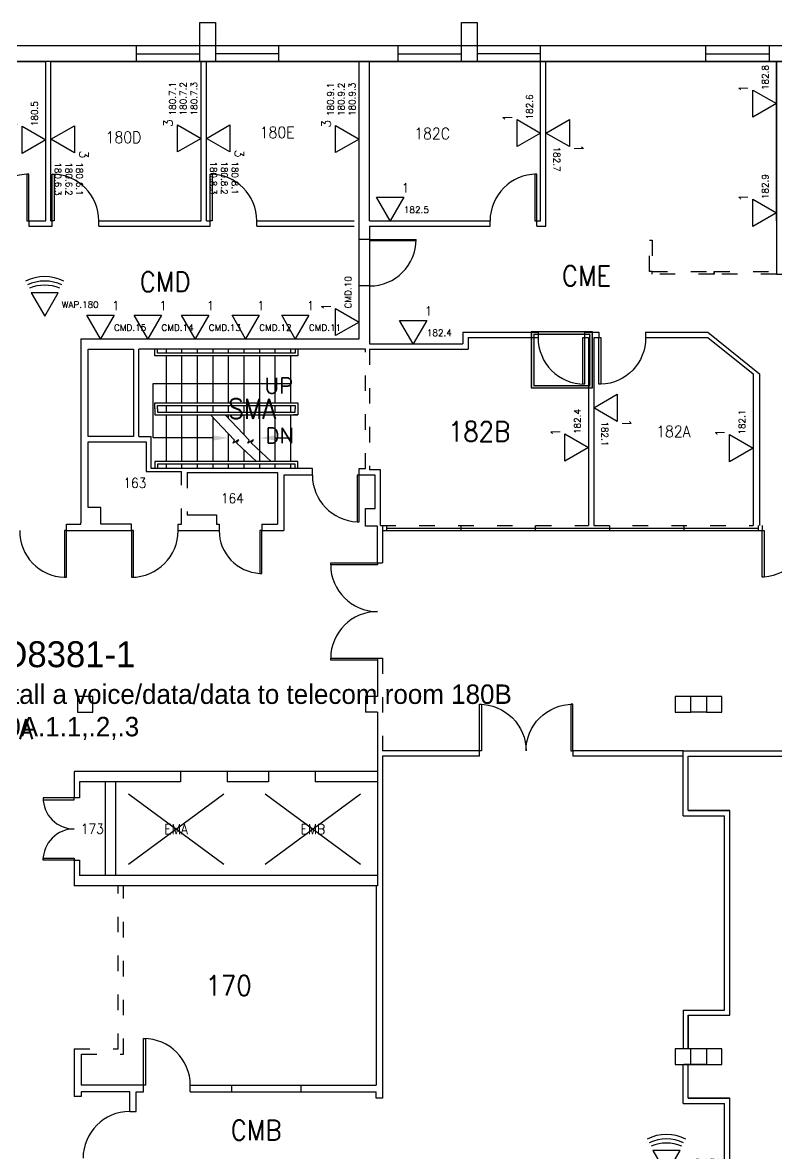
# Model space of a CAD drawing. Header units: inches. Extents: x -460 to 10305, y -938 to 5356.
# Drawn here: x 179 to 761, y 4442 to 5314 of the extents above; entities that cross this region are included whole.
import ezdxf
from ezdxf import colors
from ezdxf.entities.mleader import LeaderData, LeaderLine
from ezdxf.enums import TextEntityAlignment as Align
from ezdxf.math import Vec2, Vec3

# ---------------------------------------------------------------- set-up
doc = ezdxf.new("R2010")
doc.units = ezdxf.units.IN
doc.header["$MEASUREMENT"] = 0
doc.set_wipeout_variables(frame=1)
doc.linetypes.add('01-0263-M-DWG-BFP-ARCH$0$ACAD_ISO03W100', pattern=[30, 12, -18])
for name, color, linetype in [('01-0263-M-DWG-BFP-ARCH$0$SP-CASEHIDE', 11, 'Continuous'), ('01-0263-M-DWG-BFP-ARCH$0$SP-DOORS', 5, 'Continuous'), ('01-0263-M-DWG-BFP-ARCH$0$SP-ELEVATOR', 112, 'Continuous'), ('01-0263-M-DWG-BFP-ARCH$0$SP-GROSS', 30, 'Continuous'), ('01-0263-M-DWG-BFP-ARCH$0$SP-GUARDRAIL', 150, 'Continuous'), ('01-0263-M-DWG-BFP-ARCH$0$SP-RMNO', 7, 'Continuous'), ('01-0263-M-DWG-BFP-ARCH$0$SP-ROOM', 7, 'Continuous'), ('01-0263-M-DWG-BFP-ARCH$0$SP-STAIRS', 1, 'Continuous'), ('01-0263-M-DWG-BFP-ARCH$0$SP-TEXT', 72, 'Continuous'), ('01-0263-M-DWG-BFP-ARCH$0$SP-WALL', 7, 'Continuous'), ('01-0263-M-DWG-BFP-ARCH$0$SP-WINDOWS', 6, 'Continuous'), ('T- Detl-Wrko-8381-1 room 180A', 1, 'Continuous'), ('T-Comm-E', 1, 'Continuous'), ('T-Comm-E-Wireless', 1, 'Continuous')]:
    doc.layers.add(name, color=color, linetype=linetype)
doc.layers.get('01-0263-M-DWG-BFP-ARCH$0$SP-ROOM').off()
doc.styles.add('01-0263-M-DWG-BFP-ARCH$0$ROMANS', font='ROMANS.shx', dxfattribs={"width": 0.9})
doc.styles.add('01-0263-M-DWG-BFP-ARCH$0$STANDARD', font='TXT.shx', dxfattribs={"height": 12})
doc.styles.add('3-32', font='SIMPLEX.shx', dxfattribs={"height": 9})

# ---------------------------------------------------------------- blocks, each defined once
blk = doc.blocks.new('01-0263-M-DWG-BFP-ARCH$0$DOR00')
at = {"color": 0}
for p, q in [((0, 1), (0, 0)), ((1, 0), (1, 1))]:
    blk.add_line(p, q, dxfattribs=at)
blk = doc.blocks.new('01-0263-M-DWG-BFP-ARCH$0$DOR01')
at = {"color": 0}
for p, q in [((1, 1), (0, 1)), ((0, 1), (0, 0)), ((1, 0), (1, 1)), ((0, 0), (1, 0))]:
    blk.add_line(p, q, dxfattribs=at)
blk = doc.blocks.new('01-0263-M-DWG-BFP-ARCH$0$FMGRM1')
at = {"style": '01-0263-M-DWG-BFP-ARCH$0$ROMANS', "width": 0.9}
for tag, p in [('DATA1', (0, -0.443)), ('DATA2', (0, -0.6024)), ('DATA3', (0, -0.7618)), ('DATA4', (0, -0.9213)), ('DATA5', (0, -1.0807))]:
    blk.add_attdef(tag, text='', height=0.1172, dxfattribs=at).set_placement(p, align=Align.CENTER)
at = {"linetype": 'Continuous'}
blk.add_wipeout([(-0.375, -0.125), (0.375, -0.125), (0.375, 0.125), (-0.375, 0.125)], dxfattribs=at)
at = {"style": '01-0263-M-DWG-BFP-ARCH$0$ROMANS', "width": 0.9}
blk.add_attdef('RMAREA', text='', height=0.1172, dxfattribs=at).set_placement((0, -0.2836), align=Align.CENTER)
at = {"layer": '01-0263-M-DWG-BFP-ARCH$0$SP-RMNO', "style": '01-0263-M-DWG-BFP-ARCH$0$ROMANS', "width": 0.9}
blk.add_attdef('RMNUMB', text='', height=0.16, dxfattribs=at).set_placement((0, 0), align=Align.MIDDLE)
blk = doc.blocks.new('01-0263-M-DWG-BFP-ARCH', base_point=(-3213.28, 3697.32))
at = {"layer": '01-0263-M-DWG-BFP-ARCH$0$SP-CASEHIDE'}
h = blk.add_hatch(color=256, dxfattribs=at)
h.paths.add_polyline_path([(-2596.29, 4750.67), (-2639.47, 4750.67), (-2639.47, 4711.4), (-2596.31, 4711.4)], flags=16)
h.paths.add_polyline_path([(-2594.29, 4752.67), (-2641.47, 4752.67), (-2641.47, 4709.4), (-2594.31, 4709.4)])
blk.add_lwpolyline([(-2594.29, 4752.67), (-2641.47, 4752.67), (-2641.47, 4709.4), (-2594.31, 4709.4)], close=True, dxfattribs=at)
blk.add_lwpolyline([(-2596.29, 4750.67), (-2639.47, 4750.67), (-2639.47, 4711.4), (-2596.31, 4711.4), (-2596.29, 4750.67)], dxfattribs=at)
at = {"layer": '01-0263-M-DWG-BFP-ARCH$0$SP-DOORS'}
for p, q in [((-2766.28, 4824.07), (-2730.28, 4824.07)), ((-2766.28, 4823.07), (-2730.28, 4823.07)), ((-2849.4, 4599.32), (-2850.9, 4599.32)), ((-2850.9, 4599.32), (-2850.9, 4566.32)), ((-2849.4, 4566.32), (-2849.4, 4599.32)), ((-2850.9, 4566.32), (-2849.4, 4566.32))]:
    blk.add_line(p, q, dxfattribs=at)
for points in [[(-2553.28, 4748.32, -0.411764), (-2587.78, 4712.32, -0.414214)], [(-3036.28, 4599.32, 0.411764), (-3001.78, 4563.32, 0.414214)], [(-3036.28, 4599.32, 0.411764), (-3001.78, 4563.32, 0.414214)], [(-2422.28, 4599.32, -0.316637), (-2461.78, 4563.32, -0.414214)], [(-2681.52, 4465.32, -0.414214), (-2645.52, 4429.32, -0.414214), (-2609.52, 4465.32, -0.414214)], [(-2681.52, 4465.32, -0.414214), (-2645.52, 4429.32, -0.414214), (-2609.52, 4465.32, -0.414214)], [(-3018.28, 4393.07, 0.414214), (-2994.28, 4369.07, 0.414214), (-3018.28, 4345.07, 0.414214)]]:
    blk.add_lwpolyline(points, format="xyb", dxfattribs=at)
for centre, radius, start, end in [((-3029.28, 4838.32), 36, 90, 180), ((-3011.28, 4838.32), 36, 0, 90), ((-2889.28, 4838.32), 36, 0, 90), ((-2637.28, 4838.32), 36, 90, 180), ((-2766.28, 4824.07), 36, 270, 0), ((-2600.28, 4748.32), 36, 180, 270), ((-2774.34, 4642.15), 36.06, 180.0448, 267.51745), ((-2950.03, 4599.32), 36, 270, 0), ((-2849.34, 4599.34), 33.06, 180.04529, 267.29027), ((-2760.28, 4572.82), 36, 180, 270), ((-2760.28, 4500.82), 36, 90, 180), ((-2940.67, 4171.32), 36, 0, 90), ((-2951.42, 4115), 36, 90, 180)]:
    blk.add_arc(centre, radius, start, end, dxfattribs=at)
at = {"layer": '01-0263-M-DWG-BFP-ARCH$0$SP-ELEVATOR'}
for p, q in [((-2878.88, 4396.01), (-2952.31, 4341.74)), ((-2878.88, 4341.74), (-2952.31, 4396.01)), ((-2773.32, 4396.01), (-2846.75, 4341.74)), ((-2773.32, 4341.74), (-2846.75, 4396.01))]:
    blk.add_line(p, q, dxfattribs=at)
at = {"layer": '01-0263-M-DWG-BFP-ARCH$0$SP-GROSS'}
blk.add_lwpolyline([(-3213.28, 3697.32), (-2537.28, 3697.32), (-2537.28, 3718.69), (-2524.4, 3718.69), (-2524.4, 3725.14), (-1451.64, 3725.14), (-1451.64, 3718.69), (-1437.12, 3718.69), (-1437.12, 3697.73), (-761.28, 3697.32), (-761.28, 4973.32), (-3213.37, 4973.32), (-3213.28, 3697.32)], close=True, dxfattribs=at)
at = {"layer": '01-0263-M-DWG-BFP-ARCH$0$SP-GUARDRAIL'}
for p, q in [((-2932, 4734.29), (-2932, 4739.51)), ((-2930, 4736.29), (-2930, 4739.51)), ((-2823.59, 4739.51), (-2823.59, 4736.29)), ((-2821.59, 4739.51), (-2821.59, 4734.29)), ((-2821.59, 4734.29), (-2932, 4734.29)), ((-2823.59, 4736.29), (-2930, 4736.29)), ((-2821.59, 4652.51), (-2932, 4652.51)), ((-2932, 4652.51), (-2932, 4647.3)), ((-2821.59, 4647.3), (-2821.59, 4652.51)), ((-2823.59, 4650.51), (-2930, 4650.51)), ((-2930, 4650.51), (-2930, 4647.3)), ((-2823.59, 4647.3), (-2823.59, 4650.51))]:
    blk.add_line(p, q, dxfattribs=at)
for points in [[(-2932, 4693.26), (-2932, 4697.85), (-2821.59, 4697.85)], [(-2930, 4693.26), (-2930, 4695.85), (-2823.59, 4695.85)], [(-2823.59, 4695.85), (-2823.59, 4693.26)], [(-2821.59, 4697.85), (-2821.59, 4688.68)], [(-2932, 4693.26), (-2932, 4688.68), (-2821.59, 4688.68)], [(-2930, 4693.26), (-2930, 4690.68), (-2823.59, 4690.68)], [(-2823.59, 4690.68), (-2823.59, 4693.26)]]:
    blk.add_lwpolyline(points, dxfattribs=at)
at = {"layer": '01-0263-M-DWG-BFP-ARCH$0$SP-STAIRS'}
for p, q in [((-2923.1, 4736.29), (-2923.1, 4739.4)), ((-2911.1, 4736.29), (-2911.1, 4739.4)), ((-2899.1, 4736.29), (-2899.1, 4739.4)), ((-2887.1, 4736.29), (-2887.1, 4739.4)), ((-2875.1, 4736.29), (-2875.1, 4739.4)), ((-2863.1, 4736.29), (-2863.1, 4739.4)), ((-2851.1, 4736.29), (-2851.1, 4739.4)), ((-2839.1, 4736.29), (-2839.1, 4739.4)), ((-2827.1, 4736.29), (-2827.1, 4739.4)), ((-2923.1, 4697.85), (-2923.1, 4734.29)), ((-2911.1, 4697.85), (-2911.1, 4734.29)), ((-2899.1, 4697.85), (-2899.1, 4734.29)), ((-2887.1, 4697.85), (-2887.1, 4734.29)), ((-2875.1, 4697.85), (-2875.1, 4734.29)), ((-2863.1, 4697.85), (-2863.1, 4734.29)), ((-2851.1, 4697.85), (-2851.1, 4734.29)), ((-2839.1, 4697.85), (-2839.1, 4734.29)), ((-2827.1, 4697.85), (-2827.1, 4734.29)), ((-2923.1, 4690.68), (-2923.1, 4695.85)), ((-2911.1, 4690.68), (-2911.1, 4695.85)), ((-2899.1, 4690.68), (-2899.1, 4695.85)), ((-2887.1, 4690.68), (-2887.1, 4695.85)), ((-2875.1, 4690.68), (-2875.1, 4695.85)), ((-2863.1, 4690.68), (-2863.1, 4695.85)), ((-2851.1, 4690.68), (-2851.1, 4695.85)), ((-2839.1, 4690.68), (-2839.1, 4695.85)), ((-2827.1, 4690.68), (-2827.1, 4695.85)), ((-2923.1, 4652.51), (-2923.1, 4688.68)), ((-2911.1, 4652.51), (-2911.1, 4688.68)), ((-2899.1, 4652.51), (-2899.1, 4688.68)), ((-2887.1, 4652.51), (-2887.1, 4686.59)), ((-2875.1, 4685.85), (-2875.1, 4688.68)), ((-2863.1, 4673.17), (-2863.1, 4688.68)), ((-2851.1, 4652.51), (-2851.1, 4688.68)), ((-2839.1, 4652.51), (-2839.1, 4688.68)), ((-2827.1, 4652.51), (-2827.1, 4688.68)), ((-2875.1, 4652.51), (-2875.1, 4673.91)), ((-2863.1, 4652.51), (-2863.1, 4661.37)), ((-2923.1, 4647.12), (-2923.1, 4650.51)), ((-2911.1, 4647.12), (-2911.1, 4650.51)), ((-2899.1, 4647.12), (-2899.1, 4650.51)), ((-2887.1, 4647.12), (-2887.1, 4650.51)), ((-2875.1, 4647.12), (-2875.1, 4650.51)), ((-2863.1, 4647.12), (-2863.1, 4650.51)), ((-2851.1, 4647.12), (-2851.1, 4650.51)), ((-2839.1, 4647.12), (-2839.1, 4650.51)), ((-2827.1, 4647.12), (-2827.1, 4650.51))]:
    blk.add_line(p, q, dxfattribs=at)
for points in [[(-2853.66, 4652.51), (-2869.07, 4666.97), (-2867.11, 4669.36), (-2871.68, 4666.76), (-2870.59, 4669.15), (-2889.07, 4688.68)], [(-2842.35, 4652.51), (-2857.76, 4666.97), (-2855.81, 4669.36), (-2860.37, 4666.76), (-2859.28, 4669.15), (-2877.77, 4688.68)]]:
    blk.add_lwpolyline(points, dxfattribs=at)
at = {"layer": '01-0263-M-DWG-BFP-ARCH$0$SP-TEXT'}
for p, q in [((-2933.26, 4670.81), (-2933.26, 4712.73)), ((-2933.26, 4712.73), (-2827.1, 4712.73)), ((-2887.1, 4670.81), (-2933.26, 4670.81)), ((-2839.1, 4670.81), (-2827.1, 4670.81))]:
    blk.add_line(p, q, dxfattribs=at)
for points in [[(-2887.1, 4668.81), (-2887.1, 4672.81), (-2875.1, 4670.81)], [(-2839.1, 4672.81), (-2839.1, 4668.81), (-2851.1, 4670.81)]]:
    blk.add_solid(points, dxfattribs=at)
at = {"layer": '01-0263-M-DWG-BFP-ARCH$0$SP-WALL'}
for p, q in [((-2897.28, 4991.32), (-2885.28, 4991.32)), ((-2897.28, 4961.32), (-2897.28, 4991.32)), ((-2885.28, 4991.32), (-2885.28, 4961.32)), ((-2695.28, 4991.32), (-2683.28, 4991.32)), ((-2695.28, 4961.32), (-2695.28, 4991.32)), ((-2683.28, 4991.32), (-2683.28, 4961.32)), ((-2881.28, 4973.32), (-3073.28, 4973.32)), ((-2946.28, 4961.32), (-2946.28, 4973.32)), ((-2677.28, 4973.32), (-2869.28, 4973.32)), ((-2836.28, 4961.32), (-2836.28, 4973.32)), ((-2744.28, 4961.32), (-2744.28, 4973.32)), ((-1309.28, 4973.32), (-2665.28, 4973.32)), ((-2634.28, 4961.32), (-2634.28, 4973.32)), ((-2506.66, 4961.32), (-2506.66, 4973.32)), ((-2457.66, 4961.32), (-2457.66, 4973.32)), ((-3201.28, 4961.32), (-3016.28, 4961.32)), ((-3016.28, 4838.32), (-3016.28, 4961.32)), ((-3012.28, 4838.32), (-3012.28, 4961.32)), ((-3012.28, 4961.32), (-1642.39, 4961.32)), ((-2896.28, 4838.32), (-2896.28, 4961.32)), ((-2892.28, 4838.32), (-2892.28, 4961.32)), ((-2869.28, 4961.32), (-2881.28, 4961.32)), ((-2774.28, 4747.32), (-2774.28, 4961.32)), ((-2774.28, 4838.32), (-2774.28, 4961.32)), ((-2774.28, 4834.32), (-2774.28, 4961.32)), ((-2766.28, 4838.32), (-2766.28, 4961.32)), ((-2665.28, 4961.32), (-2677.28, 4961.32)), ((-2634.28, 4838.32), (-2634.28, 4961.32)), ((-2630.28, 4834.32), (-2630.28, 4961.32)), ((-2452.28, 4838.32), (-2452.28, 4961.32)), ((-2452.28, 4961.32), (-2452.28, 4797.32)), ((-3029.28, 4838.32), (-3029.28, 4834.32)), ((-3029.28, 4838.32), (-3016.28, 4838.32)), ((-3029.28, 4834.32), (-3011.28, 4834.32)), ((-3012.28, 4838.32), (-3011.28, 4838.32)), ((-3011.28, 4834.32), (-3011.28, 4838.32)), ((-2975.28, 4834.32), (-2975.28, 4838.32)), ((-2975.28, 4838.32), (-2896.28, 4838.32)), ((-2975.28, 4834.32), (-2889.28, 4834.32)), ((-2892.28, 4838.32), (-2889.28, 4838.32)), ((-2889.28, 4834.32), (-2889.28, 4838.32)), ((-2853.28, 4834.32), (-2853.28, 4838.32)), ((-2853.28, 4838.32), (-2778.28, 4838.32)), ((-2853.28, 4834.32), (-2778.28, 4834.32)), ((-2774.28, 4747.32), (-2774.28, 4834.32)), ((-2766.28, 4838.32), (-2673.28, 4838.32)), ((-2766.28, 4834.32), (-2673.28, 4834.32)), ((-2766.28, 4834.32), (-2766.28, 4743.32)), ((-2673.28, 4834.32), (-2673.28, 4838.32)), ((-2637.28, 4834.32), (-2637.28, 4838.32)), ((-2637.28, 4838.32), (-2634.28, 4838.32)), ((-2637.28, 4834.32), (-2630.28, 4834.32)), ((-2766.28, 4824.07), (-2774.28, 4824.07)), ((-2452.28, 4797.32), (-2326.09, 4797.32)), ((-2766.28, 4788.07), (-2774.28, 4788.07)), ((-2989.28, 4747.32), (-2989.28, 4605.32)), ((-2989.28, 4747.32), (-2774.28, 4747.32)), ((-2694.28, 4752.32), (-2636.28, 4752.32)), ((-2694.28, 4752.32), (-2694.28, 4743.32)), ((-2690.28, 4748.32), (-2636.28, 4748.32)), ((-2690.28, 4748.32), (-2690.28, 4739.32)), ((-2636.28, 4752.32), (-2636.28, 4748.32)), ((-2600.28, 4752.32), (-2593.28, 4752.32)), ((-2600.28, 4752.32), (-2600.28, 4748.32)), ((-2600.28, 4748.32), (-2597.28, 4748.32)), ((-2597.28, 4748.32), (-2597.28, 4603.32)), ((-2593.28, 4752.32), (-2589.28, 4752.32)), ((-2593.28, 4748.32), (-2589.28, 4748.32)), ((-2593.28, 4748.32), (-2593.28, 4603.32)), ((-2589.28, 4752.32), (-2589.28, 4748.32)), ((-2553.28, 4752.32), (-2553.28, 4748.32)), ((-2553.28, 4752.32), (-2505.28, 4752.32)), ((-2553.28, 4748.32), (-2505.28, 4748.32)), ((-2505.28, 4752.32), (-2465.28, 4720.32)), ((-2505.28, 4748.32), (-2470.28, 4720.32)), ((-2769.53, 4739.4), (-2944.4, 4739.4)), ((-2944.4, 4671.88), (-2944.4, 4739.4)), ((-2766.28, 4743.32), (-2694.28, 4743.32)), ((-2766.28, 4739.32), (-2690.28, 4739.32)), ((-2766.28, 4739.32), (-2690.28, 4739.32)), ((-2766.28, 4739.32), (-2690.28, 4739.32)), ((-2470.28, 4720.32), (-2470.28, 4603.32)), ((-2465.28, 4720.32), (-2465.28, 4603.32)), ((-2821.59, 4688.68), (-2824.96, 4688.68)), ((-2944.4, 4671.88), (-2934.78, 4671.88)), ((-2934.78, 4647.12), (-2934.78, 4671.88)), ((-2810.4, 4647.12), (-2934.78, 4647.12)), ((-2907.03, 4644.13), (-2837.4, 4644.13)), ((-2837.4, 4644.13), (-2837.4, 4604.32)), ((-2810.4, 4642.12), (-2810.4, 4647.12)), ((-2774.4, 4642.12), (-2774.4, 4647.12)), ((-2774.4, 4647.12), (-2769.53, 4647.12)), ((-2757.9, 4646.12), (-2766.28, 4646.12)), ((-2757.9, 4603.32), (-2757.9, 4646.12)), ((-2830.4, 4642.12), (-2832.4, 4642.12)), ((-2832.4, 4642.12), (-2832.4, 4599.32)), ((-2814.4, 4642.12), (-2830.4, 4642.12)), ((-2810.4, 4642.12), (-2814.4, 4642.12)), ((-2761.9, 4642.12), (-2774.4, 4642.12)), ((-2761.9, 4616.25), (-2761.9, 4642.12)), ((-2769.53, 4616.25), (-2761.9, 4616.25)), ((-2769.53, 4602.75), (-2769.53, 4616.25)), ((-2907.03, 4611.5), (-2884.4, 4611.5)), ((-2884.4, 4611.5), (-2884.4, 4604.32)), ((-3000.28, 4599.32), (-3000.28, 4604.34)), ((-3000.28, 4599.32), (-3000.28, 4603.32)), ((-3000.28, 4599.32), (-2950.03, 4599.32)), ((-2950.03, 4599.32), (-2950.03, 4604.32)), ((-2914.03, 4599.32), (-2914.03, 4604.32)), ((-2914.03, 4604.32), (-2911.46, 4604.32)), ((-2914.03, 4599.32), (-2882.4, 4599.32)), ((-2884.4, 4604.32), (-2882.4, 4604.32)), ((-2882.4, 4604.32), (-2882.4, 4599.32)), ((-2849.4, 4604.32), (-2837.4, 4604.32)), ((-2849.4, 4604.32), (-2849.4, 4599.32)), ((-2849.4, 4599.32), (-2832.4, 4599.32)), ((-2760.28, 4602.75), (-2769.53, 4602.75)), ((-2760.28, 4574.32), (-2760.28, 4602.75)), ((-2756.28, 4599.32), (-2463.28, 4599.32)), ((-2756.28, 4599.32), (-2756.28, 4574.32)), ((-2760.28, 4500.82), (-2760.28, 4471.34)), ((-2760.28, 4499.32), (-2760.28, 4471.34)), ((-2760.28, 4471.34), (-2769.53, 4471.34)), ((-2769.53, 4471.34), (-2769.53, 4459.32)), ((-2506.28, 4471.32), (-2518.28, 4471.32)), ((-2760.28, 4459.32), (-2769.53, 4459.32)), ((-2760.28, 4459.32), (-2760.28, 4325.07)), ((-2760.28, 4459.32), (-2760.28, 4325.07)), ((-2506.28, 4459.32), (-2518.28, 4459.32)), ((-2756.28, 4425.32), (-2756.28, 4161.3)), ((-2524.28, 4379.32), (-2524.28, 4429.32)), ((-2524.28, 4429.32), (-1929.28, 4429.32)), ((-2520.28, 4383.32), (-2520.28, 4425.32)), ((-2520.28, 4425.32), (-1933.28, 4425.32)), ((-2994.28, 4413.32), (-2994.28, 4393.07)), ((-2912.28, 4413.32), (-2994.28, 4413.32)), ((-2760.28, 4413.32), (-2994.28, 4413.32)), ((-2912.28, 4413.32), (-2912.28, 4405.32)), ((-2876.28, 4413.32), (-2876.28, 4405.32)), ((-2844.28, 4413.32), (-2876.28, 4413.32)), ((-2844.28, 4413.32), (-2844.28, 4405.32)), ((-2760.28, 4413.32), (-2808.28, 4413.32)), ((-2808.28, 4413.32), (-2808.28, 4405.32)), ((-2990.28, 4405.32), (-2990.28, 4393.07)), ((-2912.28, 4405.32), (-2990.28, 4405.32)), ((-2970.28, 4405.32), (-2970.28, 4333.07)), ((-2962.28, 4405.32), (-2962.28, 4333.07)), ((-2844.28, 4405.32), (-2876.28, 4405.32)), ((-2760.28, 4405.32), (-2808.28, 4405.32)), ((-2520.28, 4383.32), (-2488.28, 4383.32)), ((-2488.28, 4225.32), (-2488.28, 4383.32)), ((-2524.28, 4379.32), (-2492.28, 4379.32)), ((-2492.28, 4229.32), (-2492.28, 4379.32)), ((-2994.28, 4345.07), (-2994.28, 4325.07)), ((-2990.28, 4345.07), (-2990.28, 4333.07)), ((-2760.28, 4333.07), (-2990.28, 4333.07)), ((-2760.28, 4325.07), (-2994.28, 4325.07)), ((-2761.28, 4325.07), (-2761.28, 4171.32)), ((-2524.28, 4229.32), (-2492.28, 4229.32)), ((-2524.28, 4229.32), (-2524.28, 4199.32)), ((-2520.28, 4225.32), (-2488.28, 4225.32)), ((-2520.28, 4225.32), (-2520.28, 4199.32)), ((-2994.28, 4199.32), (-2994.28, 4162.57)), ((-2518.28, 4199.32), (-2530.28, 4199.32)), ((-2530.28, 4199.32), (-2530.28, 4187.32)), ((-2506.28, 4199.32), (-2523.59, 4199.32)), ((-2506.28, 4199.32), (-2518.28, 4199.32)), ((-2518.28, 4187.32), (-2518.28, 4199.32)), ((-2494.28, 4199.32), (-2506.28, 4199.32)), ((-2506.28, 4199.32), (-2506.28, 4187.32)), ((-2494.28, 4199.32), (-2506.28, 4199.32)), ((-2506.28, 4199.32), (-2506.28, 4187.32)), ((-2494.28, 4187.32), (-2494.28, 4199.32)), ((-2494.28, 4187.32), (-2494.28, 4199.32)), ((-2988.91, 4195.32), (-2988.91, 4171.32)), ((-2530.28, 4187.32), (-2518.28, 4187.32)), ((-2524.28, 4157.32), (-2524.28, 4187.32)), ((-2506.28, 4187.32), (-2523.59, 4187.32)), ((-2506.28, 4187.32), (-2523.59, 4187.32)), ((-2520.28, 4161.32), (-2520.28, 4187.32)), ((-2506.28, 4187.32), (-2518.28, 4187.32)), ((-2506.28, 4187.32), (-2494.28, 4187.32)), ((-2506.28, 4187.32), (-2494.28, 4187.32)), ((-2904.67, 4171.32), (-2761.28, 4171.32)), ((-2946.42, 4166.32), (-2940.67, 4166.32)), ((-2904.67, 4166.32), (-2761.28, 4166.32)), ((-2524.28, 4157.32), (-2492.28, 4157.32)), ((-2520.28, 4161.32), (-2488.28, 4161.32)), ((-2492.28, 3957.32), (-2492.28, 4157.32)), ((-2488.28, 3953.32), (-2488.28, 4161.32)), ((-2951.42, 4151), (-2946.42, 4151))]:
    blk.add_line(p, q, dxfattribs=at)
at = {"layer": '01-0263-M-DWG-BFP-ARCH$0$SP-WALL', "linetype": '01-0263-M-DWG-BFP-ARCH$0$ACAD_ISO03W100'}
for p, q in [((-2769.53, 4647.12), (-2769.53, 4739.4)), ((-2766.28, 4739.32), (-2766.28, 4646.12)), ((-2911.46, 4604.32), (-2911.46, 4644.94)), ((-2907.03, 4644.13), (-2907.03, 4611.5)), ((-3000.28, 4604.34), (-2989.28, 4604.34)), ((-2989.28, 4604.34), (-2989.28, 4605.32)), ((-2757.9, 4603.32), (-2597.28, 4603.32)), ((-2593.28, 4603.32), (-2470.28, 4603.32)), ((-2760.28, 4574.32), (-2756.28, 4574.32)), ((-2760.28, 4500.82), (-2756.28, 4500.82)), ((-2756.28, 4500.82), (-2756.28, 4429.32)), ((-2960.28, 4199.32), (-2960.28, 4325.07)), ((-2956.28, 4195.32), (-2956.28, 4325.07)), ((-2994.28, 4199.32), (-2960.28, 4199.32)), ((-2988.91, 4195.32), (-2956.28, 4195.32)), ((-2761.28, 4161.3), (-2761.28, 4166.32)), ((-2756.28, 4161.3), (-2761.28, 4161.3))]:
    blk.add_line(p, q, dxfattribs=at)
at = {"layer": '01-0263-M-DWG-BFP-ARCH$0$SP-WALL'}
for points in [[(-773.28, 4901.82), (-773.28, 4961.32), (-3201.28, 4961.32)], [(-2950.03, 4604.32), (-2973.65, 4604.32), (-2973.65, 4617.25), (-2983.4, 4617.25), (-2983.4, 4667.88), (-2938.78, 4667.88), (-2938.78, 4644.94), (-2911.46, 4644.94)], [(-1933.28, 3737.32), (-2520.28, 3737.32), (-2520.28, 3747.32), (-2488.28, 3747.32), (-2488.28, 3889.32), (-2520.28, 3889.32), (-2520.28, 3915.32), (-2494.28, 3915.32), (-2494.28, 3927.32), (-2520.28, 3927.32), (-2520.28, 3953.32), (-2488.28, 3953.32), (-2488.28, 4161.32), (-2520.28, 4161.32), (-2520.28, 4187.32), (-2494.28, 4187.32), (-2494.28, 4199.32), (-2520.28, 4199.32), (-2520.28, 4225.32), (-2488.28, 4225.32), (-2488.28, 4383.32), (-2520.28, 4383.32), (-2520.28, 4425.32), (-1933.28, 4425.32)], [(-2940.67, 4171.32), (-2988.91, 4171.32)], [(-2940.67, 4166.32), (-2940.67, 4171.32)], [(-2904.67, 4166.32), (-2904.67, 4171.32)], [(-2994.25, 4167.57), (-2994.28, 4167.57)], [(-2951.42, 4151), (-2951.42, 4166.32), (-2988.92, 4166.32), (-2988.92, 4162.57), (-2994.28, 4162.57)], [(-2946.42, 4151), (-2946.42, 4166.32)]]:
    blk.add_lwpolyline(points, dxfattribs=at)
at = {"layer": '01-0263-M-DWG-BFP-ARCH$0$SP-WALL', "linetype": '01-0263-M-DWG-BFP-ARCH$0$ACAD_ISO03W100'}
for points in [[(-2550.28, 4799.32), (-2550.28, 4823.32), (-2548.28, 4823.32), (-2548.28, 4799.32), (-2550.28, 4799.32)], [(-2500.28, 4797.32), (-2548.28, 4797.32), (-2548.28, 4799.32), (-2500.28, 4799.32), (-2500.28, 4797.32)], [(-2452.28, 4797.32), (-2500.28, 4797.32), (-2500.28, 4799.32), (-2452.28, 4799.32), (-2452.28, 4797.32)]]:
    blk.add_lwpolyline(points, dxfattribs=at)
at = {"layer": '01-0263-M-DWG-BFP-ARCH$0$SP-WALL'}
for points in [[(-2983.4, 4739.4), (-2948.4, 4739.4), (-2948.4, 4671.88), (-2983.4, 4671.88)], [(-2979.77, 4459.32), (-2979.77, 4471.32), (-2991.77, 4471.32), (-2991.77, 4459.32)], [(-2518.28, 4459.32), (-2518.28, 4471.32), (-2530.28, 4471.32), (-2530.28, 4459.32)], [(-2494.28, 4459.32), (-2494.28, 4471.32), (-2506.28, 4471.32), (-2506.28, 4459.32)]]:
    blk.add_lwpolyline(points, close=True, dxfattribs=at)
at = {"layer": '01-0263-M-DWG-BFP-ARCH$0$SP-WALL', "color": 6}
for points in [[(-2872.54, 4166.32), (-2872.54, 4171.32)], [(-2819.17, 4166.32), (-2819.17, 4171.32)]]:
    blk.add_lwpolyline(points, dxfattribs=at)
at = {"layer": '01-0263-M-DWG-BFP-ARCH$0$SP-WINDOWS'}
for p, q in [((-2946.28, 4967.32), (-2897.28, 4967.32)), ((-2836.28, 4967.32), (-2885.28, 4967.32)), ((-2744.28, 4967.32), (-2695.28, 4967.32)), ((-2634.28, 4967.32), (-2683.28, 4967.32)), ((-2506.66, 4967.32), (-2457.66, 4967.32)), ((-2756.28, 4603.32), (-2756.28, 4599.32)), ((-2753.28, 4603.32), (-2753.28, 4599.32)), ((-2753.28, 4603.32), (-2753.28, 4599.32)), ((-2753.28, 4601.32), (-2466.28, 4601.32)), ((-2695.88, 4603.32), (-2695.88, 4599.32)), ((-2638.48, 4603.32), (-2638.48, 4599.32)), ((-2581.08, 4603.32), (-2581.08, 4599.32)), ((-2523.68, 4603.32), (-2523.68, 4599.32)), ((-2466.28, 4603.32), (-2466.28, 4599.32)), ((-2466.28, 4603.32), (-2466.28, 4599.32)), ((-2466.28, 4603.32), (-2466.28, 4599.32)), ((-2463.28, 4603.32), (-2463.28, 4599.32)), ((-2463.28, 4603.32), (-2463.28, 4599.32)), ((-2681.52, 4429.32), (-2756.28, 4429.32)), ((-2681.52, 4429.32), (-2756.28, 4429.32)), ((-2681.52, 4425.32), (-2756.28, 4425.32)), ((-2681.52, 4425.32), (-2756.28, 4425.32)), ((-2524.28, 4429.32), (-2609.52, 4429.32)), ((-2524.28, 4429.32), (-2609.52, 4429.32)), ((-2524.28, 4425.32), (-2609.52, 4425.32)), ((-2524.28, 4425.32), (-2609.52, 4425.32))]:
    blk.add_line(p, q, dxfattribs=at)
at = {"layer": '01-0263-M-DWG-BFP-ARCH$0$SP-DOORS'}
for p, xscale, yscale, zscale, rotation in [((-3029.28, 4838.32), 36, 1.5, 36, 90), ((-3011.28, 4838.32), 36, -1.5, 36, 90), ((-2889.28, 4838.32), 36, -1.5, 36, 90), ((-2637.28, 4838.32), 36, 1.5, 36, 90), ((-2600.28, 4748.32), 36, -1.5, 36, 270), ((-2589.28, 4712.32), 36, -1.5, 36, 90), ((-2774.4, 4606.12), 36, 1.5, 36, 90), ((-3000.28, 4563.32), 36, 1.5, 36, 90), ((-3000.28, 4563.32), 36, 1.5, 36, 90), ((-2948.53, 4563.32), 36, 1.5, 36, 90), ((-2463.28, 4563.32), 36, -1.5, 36, 90), ((-2760.28, 4572.82), 36, -1.5, 36, 180), ((-2760.28, 4499.32), 36, -1.5, 36, 180), ((-2681.52, 4429.32), 36, -1.5, 36, 90), ((-2681.52, 4429.32), 36, -1.5, 36, 90), ((-2609.52, 4429.32), 36, 1.5, 36, 90), ((-2609.52, 4429.32), 36, 1.5, 36, 90), ((-2994.28, 4393.07), 24, 1.5, 24, 180), ((-2994.28, 4345.07), 24, -1.5, 24, 180), ((-2939.17, 4207.32), -36, 1.5, 36, 90)]:
    blk.add_blockref('01-0263-M-DWG-BFP-ARCH$0$DOR01', p, dxfattribs=dict(at, xscale=xscale, yscale=yscale, zscale=zscale, rotation=rotation))
at = {"layer": '01-0263-M-DWG-BFP-ARCH$0$SP-WALL', "xscale": 48, "yscale": 4, "zscale": 48, "rotation": 90}
blk.add_blockref('01-0263-M-DWG-BFP-ARCH$0$DOR00', (-2990.28, 4345.07), dxfattribs=at)
at = {"layer": '01-0263-M-DWG-BFP-ARCH$0$SP-WINDOWS', "xscale": 72, "yscale": -4, "zscale": 72}
blk.add_blockref('01-0263-M-DWG-BFP-ARCH$0$DOR00', (-2681.52, 4429.32), dxfattribs=at)
blk.add_blockref('01-0263-M-DWG-BFP-ARCH$0$DOR00', (-2681.52, 4429.32), dxfattribs=at)
at = {"layer": '01-0263-M-DWG-BFP-ARCH$0$SP-TEXT', "style": '01-0263-M-DWG-BFP-ARCH$0$STANDARD'}
for s, p in [('UP', (-2825.28, 4711.08)), ('DN', (-2824.44, 4672.66))]:
    blk.add_text(s, height=12, dxfattribs=at).set_placement(p, align=Align.MIDDLE_RIGHT)
at = {"layer": '01-0263-M-DWG-BFP-ARCH$0$SP-ROOM', "color": 81, "linetype": '01-0263-M-DWG-BFP-ARCH$0$ACAD_ISO03W100'}
ref = blk.add_blockref('01-0263-M-DWG-BFP-ARCH$0$FMGRM1', (-2837.63, 4906.58), dxfattribs=dict(at, xscale=55.20000000000073, yscale=55.20000000000073, zscale=55.20000000000073))
ref.add_attrib('RMNUMB', '180E', dxfattribs={"layer": '01-0263-M-DWG-BFP-ARCH$0$SP-RMNO', "height": 8.832, "style": '01-0263-M-DWG-BFP-ARCH$0$ROMANS', "width": 0.9}).set_placement((-2837.63, 4906.58), align=Align.MIDDLE)
ref = blk.add_blockref('01-0263-M-DWG-BFP-ARCH$0$FMGRM1', (-2956.19, 4902.75), dxfattribs=dict(at, xscale=55.20000000000073, yscale=55.20000000000073, zscale=55.20000000000073))
ref.add_attrib('RMNUMB', '180D', dxfattribs={"layer": '01-0263-M-DWG-BFP-ARCH$0$SP-RMNO', "height": 8.832, "style": '01-0263-M-DWG-BFP-ARCH$0$ROMANS', "width": 0.9}).set_placement((-2956.19, 4902.75), align=Align.MIDDLE)
ref = blk.add_blockref('01-0263-M-DWG-BFP-ARCH$0$FMGRM1', (-2717.98, 4905.72), dxfattribs=dict(at, xscale=55.20000000000073, yscale=55.20000000000073, zscale=55.20000000000073))
ref.add_attrib('RMNUMB', '182C', dxfattribs={"layer": '01-0263-M-DWG-BFP-ARCH$0$SP-RMNO', "height": 8.832, "style": '01-0263-M-DWG-BFP-ARCH$0$ROMANS', "width": 0.9}).set_placement((-2717.98, 4905.72), align=Align.MIDDLE)
ref = blk.add_blockref('01-0263-M-DWG-BFP-ARCH$0$FMGRM1', (-2924.14, 4791.38), dxfattribs=dict(at, xscale=96, yscale=96, zscale=96))
ref.add_attrib('RMNUMB', 'CMD', dxfattribs={"layer": '01-0263-M-DWG-BFP-ARCH$0$SP-RMNO', "height": 15.36, "style": '01-0263-M-DWG-BFP-ARCH$0$ROMANS', "width": 0.9}).set_placement((-2924.14, 4791.38), align=Align.MIDDLE)
ref = blk.add_blockref('01-0263-M-DWG-BFP-ARCH$0$FMGRM1', (-2598.87, 4795.85), dxfattribs=dict(at, xscale=96, yscale=96, zscale=96))
ref.add_attrib('RMNUMB', 'CME', dxfattribs={"layer": '01-0263-M-DWG-BFP-ARCH$0$SP-RMNO', "height": 15.36, "style": '01-0263-M-DWG-BFP-ARCH$0$ROMANS', "width": 0.9}).set_placement((-2598.87, 4795.85), align=Align.MIDDLE)
ref = blk.add_blockref('01-0263-M-DWG-BFP-ARCH$0$FMGRM1', (-2856.96, 4693.26), dxfattribs=dict(at, xscale=96, yscale=96, zscale=96))
ref.add_attrib('RMNUMB', 'SMA', dxfattribs={"layer": '01-0263-M-DWG-BFP-ARCH$0$SP-RMNO', "height": 15.36, "style": '01-0263-M-DWG-BFP-ARCH$0$ROMANS', "width": 0.9}).set_placement((-2856.96, 4693.26), align=Align.MIDDLE)
ref = blk.add_blockref('01-0263-M-DWG-BFP-ARCH$0$FMGRM1', (-2681.78, 4675.82), dxfattribs=dict(at, xscale=96, yscale=96, zscale=96))
ref.add_attrib('RMNUMB', '182B', dxfattribs={"layer": '01-0263-M-DWG-BFP-ARCH$0$SP-RMNO', "height": 15.36, "style": '01-0263-M-DWG-BFP-ARCH$0$ROMANS', "width": 0.9}).set_placement((-2681.78, 4675.82), align=Align.MIDDLE)
ref = blk.add_blockref('01-0263-M-DWG-BFP-ARCH$0$FMGRM1', (-2531.78, 4675.82), dxfattribs=dict(at, xscale=55.20000000000073, yscale=55.20000000000073, zscale=55.20000000000073))
ref.add_attrib('RMNUMB', '182A', dxfattribs={"layer": '01-0263-M-DWG-BFP-ARCH$0$SP-RMNO', "height": 8.832, "style": '01-0263-M-DWG-BFP-ARCH$0$ROMANS', "width": 0.9}).set_placement((-2531.78, 4675.82), align=Align.MIDDLE)
ref = blk.add_blockref('01-0263-M-DWG-BFP-ARCH$0$FMGRM1', (-2947.43, 4636.1), dxfattribs=dict(at, xscale=48, yscale=48, zscale=48))
ref.add_attrib('RMNUMB', '163', dxfattribs={"layer": '01-0263-M-DWG-BFP-ARCH$0$SP-RMNO', "height": 7.68, "style": '01-0263-M-DWG-BFP-ARCH$0$ROMANS', "width": 0.9}).set_placement((-2947.43, 4636.1), align=Align.MIDDLE)
ref = blk.add_blockref('01-0263-M-DWG-BFP-ARCH$0$FMGRM1', (-2872.21, 4624.22), dxfattribs=dict(at, xscale=48, yscale=48, zscale=48))
ref.add_attrib('RMNUMB', '164', dxfattribs={"layer": '01-0263-M-DWG-BFP-ARCH$0$SP-RMNO', "height": 7.68, "style": '01-0263-M-DWG-BFP-ARCH$0$ROMANS', "width": 0.9}).set_placement((-2872.21, 4624.22), align=Align.MIDDLE)
ref = blk.add_blockref('01-0263-M-DWG-BFP-ARCH$0$FMGRM1', (-3043.67, 4446.14), dxfattribs=dict(at, xscale=96, yscale=96, zscale=96))
ref.add_attrib('RMNUMB', 'LMA', dxfattribs={"layer": '01-0263-M-DWG-BFP-ARCH$0$SP-RMNO', "height": 15.36, "style": '01-0263-M-DWG-BFP-ARCH$0$ROMANS', "width": 0.9}).set_placement((-3043.67, 4446.14), align=Align.MIDDLE)
ref = blk.add_blockref('01-0263-M-DWG-BFP-ARCH$0$FMGRM1', (-2980.28, 4369.19), dxfattribs=dict(at, xscale=48, yscale=48, zscale=48))
ref.add_attrib('RMNUMB', '173', dxfattribs={"layer": '01-0263-M-DWG-BFP-ARCH$0$SP-RMNO', "height": 7.68, "style": '01-0263-M-DWG-BFP-ARCH$0$ROMANS', "width": 0.9}).set_placement((-2980.28, 4369.19), align=Align.MIDDLE)
ref = blk.add_blockref('01-0263-M-DWG-BFP-ARCH$0$FMGRM1', (-2915.59, 4368.88), dxfattribs=dict(at, xscale=48, yscale=48, zscale=48))
ref.add_attrib('RMNUMB', 'EMA', dxfattribs={"layer": '01-0263-M-DWG-BFP-ARCH$0$SP-RMNO', "height": 7.68, "style": '01-0263-M-DWG-BFP-ARCH$0$ROMANS', "width": 0.9}).set_placement((-2915.59, 4368.88), align=Align.MIDDLE)
ref = blk.add_blockref('01-0263-M-DWG-BFP-ARCH$0$FMGRM1', (-2810.04, 4368.88), dxfattribs=dict(at, xscale=48, yscale=48, zscale=48))
ref.add_attrib('RMNUMB', 'EMB', dxfattribs={"layer": '01-0263-M-DWG-BFP-ARCH$0$SP-RMNO', "height": 7.68, "style": '01-0263-M-DWG-BFP-ARCH$0$ROMANS', "width": 0.9}).set_placement((-2810.04, 4368.88), align=Align.MIDDLE)
ref = blk.add_blockref('01-0263-M-DWG-BFP-ARCH$0$FMGRM1', (-2875.09, 4248.19), dxfattribs=dict(at, xscale=96, yscale=96, zscale=96))
ref.add_attrib('RMNUMB', '170', dxfattribs={"layer": '01-0263-M-DWG-BFP-ARCH$0$SP-RMNO', "height": 15.36, "style": '01-0263-M-DWG-BFP-ARCH$0$ROMANS', "width": 0.9}).set_placement((-2875.09, 4248.19), align=Align.MIDDLE)
ref = blk.add_blockref('01-0263-M-DWG-BFP-ARCH$0$FMGRM1', (-2853.85, 4136.64), dxfattribs=dict(at, xscale=96, yscale=96, zscale=96))
ref.add_attrib('RMNUMB', 'CMB', dxfattribs={"layer": '01-0263-M-DWG-BFP-ARCH$0$SP-RMNO', "height": 15.36, "style": '01-0263-M-DWG-BFP-ARCH$0$ROMANS', "width": 0.9}).set_placement((-2853.85, 4136.64), align=Align.MIDDLE)
blk = doc.blocks.new('VOICE(1)DATA(2)')
for p, q in [((0, 0), (-10.5, 18.19)), ((-10.5, 18.19), (10.5, 18.19)), ((10.5, 18.19), (0, 0))]:
    blk.add_line(p, q)
at = {"insert": (8.78, 29.02), "char_height": 7, "width": 11.7808, "attachment_point": 1, "style": '3-32'}
blk.add_mtext('3', dxfattribs=at)
at = {"style": '3-32', "flags": 1}
for tag, p in [('RM_NUMBER', (78.36, 147.26)), ('UTP_CATEGORY', (78.36, 133.88)), ('QUANTITY_UTP', (78.36, 120.76)), ('WIRELESS_OUTLET_LOCATION', (78.36, 107.74)), ('TELECOMM_ROOM', (78.36, 93.88)), ('QTY_COAX', (78.04, 67.27)), ('POS_4', (193.37, 40.78)), ('POS_5', (193.37, 32.66)), ('POS_6', (193.37, 24.16))]:
    blk.add_attdef(tag, p, '', height=5, dxfattribs=at)
at = {"flags": 1}
blk.add_attdef('WO_NUMBER', text='', height=5, dxfattribs=at).set_placement((75.65, 52.42), align=Align.BOTTOM_LEFT)
at = {"style": '3-32'}
for tag, p in [('POS_1', (17.73, 19.61)), ('POS_2', (17.73, 11.36)), ('POS_3', (17.73, 2.99))]:
    blk.add_attdef(tag, p, '', height=5, dxfattribs=at)
blk = doc.blocks.new('WIRELESS')
for p, q in [((10.5, 18.19), (-10.5, 18.19)), ((-10.5, 18.19), (0, 0)), ((0, 0), (10.5, 18.19))]:
    blk.add_line(p, q)
for centre, start, end in [((0, -1.44), 62.42971, 117.57029), ((0, -4.89), 65.52052, 114.47948), ((0, -8.1), 68.40947, 111.59053)]:
    blk.add_arc(centre, 32.08, start, end)
at = {"style": '3-32', "flags": 1}
for tag, p in [('RM_NUMBER', (50.85, 153.68)), ('UTP_CATEGORY', (50.85, 140.31)), ('QUANTITY_UTP', (50.85, 127.18)), ('WIRELESS_OUTLET_LOCATION', (50.85, 114.16)), ('TELECOMM_ROOM', (50.85, 100.31)), ('QTY_COAX', (50.33, 74.2)), ('POS_2', (166.1, 63.3)), ('POS_3', (166.1, 55.3)), ('POS_4', (166.1, 46.8)), ('POS_5', (166.1, 38.67)), ('POS_6', (166.1, 30.05))]:
    blk.add_attdef(tag, p, '', height=5, dxfattribs=at)
at = {"flags": 1}
for tag, p in [('SERIAL_NUMBER', (51.84, 50.25)), ('MAC_ADDRESS', (51.84, 26.25)), ('ELEVATION', (51.84, 2.25)), ('WO_NUMBER', (53.96, -25.57))]:
    blk.add_attdef(tag, text='', height=5, dxfattribs=at).set_placement(p, align=Align.BOTTOM_LEFT)
at = {"style": '3-32'}
blk.add_attdef('POS_1', (13.17, 6.52), '', height=5, dxfattribs=at)
blk = doc.blocks.new('DATA(1)')
for p, q in [((0, 0), (-10.5, 18.19)), ((-10.5, 18.19), (10.5, 18.19)), ((10.5, 18.19), (0, 0))]:
    blk.add_line(p, q)
at = {"insert": (8.78, 29.02), "char_height": 7, "width": 11.7808, "attachment_point": 1, "style": '3-32'}
blk.add_mtext('1', dxfattribs=at)
at = {"style": '3-32'}
for tag, p, flags in [('RM_NUMBER', (101.74, 125.6), 1), ('UTP_CATEGORY', (101.74, 112.22), 1), ('QUANTITY_UTP', (101.74, 99.1), 1), ('WIRELESS_OUTLET_LOCATION', (101.74, 86.08), 1), ('TELECOMM_ROOM', (101.74, 72.22), 1), ('QTY_COAX', (100.28, 43.9), 1), ('POS_2', (219.36, 22.77), 1), ('POS_3', (219.36, 14.4), 1), ('POS_1', (10.5, 6.09), 4), ('POS_4', (219.36, 6.02), 1), ('POS_5', (219.36, -2.1), 1), ('POS_6', (219.36, -10.6), 1)]:
    blk.add_attdef(tag, p, '', height=5, dxfattribs=dict(at, flags=flags))
at = {"flags": 1}
blk.add_attdef('WO_NUMBER', text='', height=5, dxfattribs=at).set_placement((99.44, 26.76), align=Align.BOTTOM_LEFT)

msp = doc.modelspace()

# ---------------------------------------------------------------- block references
msp.add_blockref('01-0263-M-DWG-BFP-ARCH', (0.26, 4020.15))

# ---------------------------------------------------------------- next in the draw order: block references
at = {"layer": 'T-Comm-E'}
ref = msp.add_blockref('DATA(1)', (761.26, 5251.61), dxfattribs=dict(at, rotation=90))
ref.add_attrib('POS_1', '182.8', (755.17, 5262.11), dxfattribs={"layer": '0', "height": 5, "rotation": 90, "style": '3-32'})
for p, rotation, values in [((317.26, 5224.81), 90, {'POS_1': '180.7.1', 'POS_2': '180.7.2', 'POS_3': '180.7.3'}), ((439.26, 5224.33), 90, {'POS_1': '180.9.1', 'POS_2': '180.9.2', 'POS_3': '180.9.3'}), ((201.26, 5224.08), 270, {'POS_1': '180.6.1', 'POS_2': '180.6.2', 'POS_3': '180.6.3'}), ((321.26, 5224.81), 270, {'POS_1': '180.8.1', 'POS_2': '180.8.2', 'POS_3': '180.8.3'})]:
    msp.add_blockref('VOICE(1)DATA(2)', p, dxfattribs=dict(at, rotation=rotation)).add_auto_attribs(values)
ref = msp.add_blockref('DATA(1)', (579.26, 5228.96), dxfattribs=dict(at, rotation=90))
ref.add_attrib('POS_1', '182.6', (573.17, 5239.46), dxfattribs={"layer": '0', "height": 5, "rotation": 90, "style": '3-32'})
ref = msp.add_blockref('DATA(1)', (197.26, 5223.72), dxfattribs=dict(at, rotation=90))
ref.add_attrib('POS_1', '180.5', (191.17, 5234.22), dxfattribs={"layer": '0', "height": 5, "rotation": 90, "style": '3-32'})
ref = msp.add_blockref('DATA(1)', (583.26, 5228.96), dxfattribs=dict(at, rotation=270))
ref.add_attrib('POS_1', '182.7', (589.35, 5218.46), dxfattribs={"layer": '0', "height": 5, "rotation": 270, "style": '3-32'})
ref = msp.add_blockref('DATA(1)', (761.26, 5167.39), dxfattribs=dict(at, rotation=90))
ref.add_attrib('POS_1', '182.9', (755.17, 5177.89), dxfattribs={"layer": '0', "height": 5, "rotation": 90, "style": '3-32'})
ref = msp.add_blockref('DATA(1)', (463.22, 5161.15), dxfattribs=at)
ref.add_attrib('POS_1', '182.5', (473.72, 5167.24), dxfattribs={"layer": '0', "height": 5, "style": '3-32'})
ref = msp.add_blockref('DATA(1)', (439.26, 5083.11), dxfattribs=dict(at, rotation=90))
ref.add_attrib('POS_1', 'CMD.10', (433.17, 5093.61), dxfattribs={"layer": '0', "height": 5, "rotation": 90, "style": '3-32'})
ref = msp.add_blockref('DATA(1)', (239.49, 5070.15), dxfattribs=at)
ref.add_attrib('POS_1', 'CMD.15', (249.99, 5076.24), dxfattribs={"layer": '0', "height": 5, "style": '3-32'})
ref = msp.add_blockref('DATA(1)', (276.09, 5070.15), dxfattribs=at)
ref.add_attrib('POS_1', 'CMD.14', (286.59, 5076.24), dxfattribs={"layer": '0', "height": 5, "style": '3-32'})
ref = msp.add_blockref('DATA(1)', (312.68, 5070.15), dxfattribs=at)
ref.add_attrib('POS_1', 'CMD.13', (323.18, 5076.24), dxfattribs={"layer": '0', "height": 5, "style": '3-32'})
ref = msp.add_blockref('DATA(1)', (351.6, 5070.15), dxfattribs=at)
ref.add_attrib('POS_1', 'CMD.12', (362.1, 5076.24), dxfattribs={"layer": '0', "height": 5, "style": '3-32'})
ref = msp.add_blockref('DATA(1)', (389.94, 5070.15), dxfattribs=at)
ref.add_attrib('POS_1', 'CMD.11', (400.44, 5076.24), dxfattribs={"layer": '0', "height": 5, "style": '3-32'})
ref = msp.add_blockref('DATA(1)', (480.95, 5066.15), dxfattribs=at)
ref.add_attrib('POS_1', '182.4', (491.45, 5072.24), dxfattribs={"layer": '0', "height": 5, "style": '3-32'})
ref = msp.add_blockref('DATA(1)', (620.26, 5016.93), dxfattribs=dict(at, rotation=270))
ref.add_attrib('POS_1', '182.1', (626.35, 5006.43), dxfattribs={"layer": '0', "height": 5, "rotation": 270, "style": '3-32'})
ref = msp.add_blockref('DATA(1)', (616.26, 4986.19), dxfattribs=dict(at, rotation=90))
ref.add_attrib('POS_1', '182.4', (610.17, 4996.69), dxfattribs={"layer": '0', "height": 5, "rotation": 90, "style": '3-32'})
ref = msp.add_blockref('DATA(1)', (743.26, 4985.71), dxfattribs=dict(at, rotation=90))
ref.add_attrib('POS_1', '182.1', (737.17, 4996.21), dxfattribs={"layer": '0', "height": 5, "rotation": 90, "style": '3-32'})
at = {"layer": 'T-Comm-E-Wireless'}
for p, values in [((196.48, 5087.51), {'POS_1': 'WAP.180'}), ((676.39, 4425.51), {'POS_1': 'WAP.171'})]:
    msp.add_blockref('WIRELESS', p, dxfattribs=at).add_auto_attribs(values)

# ---------------------------------------------------------------- next in the draw order: leaders
at = {"layer": 'T- Detl-Wrko-8381-1 room 180A'}
ml = msp.add_multileader_mtext('Standard', dxfattribs=at)
ml.set_content('{\\H1.3333x;PO8381-1}\\PInstall a voice/data/data to telecom room 180B\\P180A.1.1,.2,.3', color=256)
ml.set_leader_properties()
ml.build(insert=Vec2(0, 0))
ml.multileader.update_dxf_attribs({"text_right_attachment_type": 6, "dogleg_length": 0.36, "arrow_head_size": 0.18})
ctx = ml.context
ctx.base_point, ctx.char_height, ctx.arrow_head_size, ctx.landing_gap_size, ctx.plane_origin = Vec3(144.43, 4827.99), 15, 0.18, 0.09, Vec3(99.71, 5042.72)
ctx.right_attachment = 6
notes = []
notes.append((ctx, [(0, (1, 1, 0), (144.07, 4827.99), (1, 0), 0.36, [(0, [(99.71, 5042.72)], 0, [])])]))
ctx.mtext.insert, ctx.mtext.flow_direction = Vec3(144.52, 4836.74), 5
for ctx, leaders in notes:
    for number, flags, end, landing, length, lines in leaders:
        leader = LeaderData()
        leader.index, (leader.has_last_leader_line, leader.has_dogleg_vector, leader.attachment_direction) = number, flags
        leader.last_leader_point, leader.dogleg_vector, leader.dogleg_length = Vec3(end), Vec3(landing), length
        for number, points, colour, breaks in lines:
            line = LeaderLine()
            line.index, line.vertices, line.color, line.breaks = number, Vec3.list(points), colors.encode_raw_color(colour), breaks
            leader.lines.append(line)
        ctx.leaders.append(leader)

doc.saveas('drawing.dxf')
